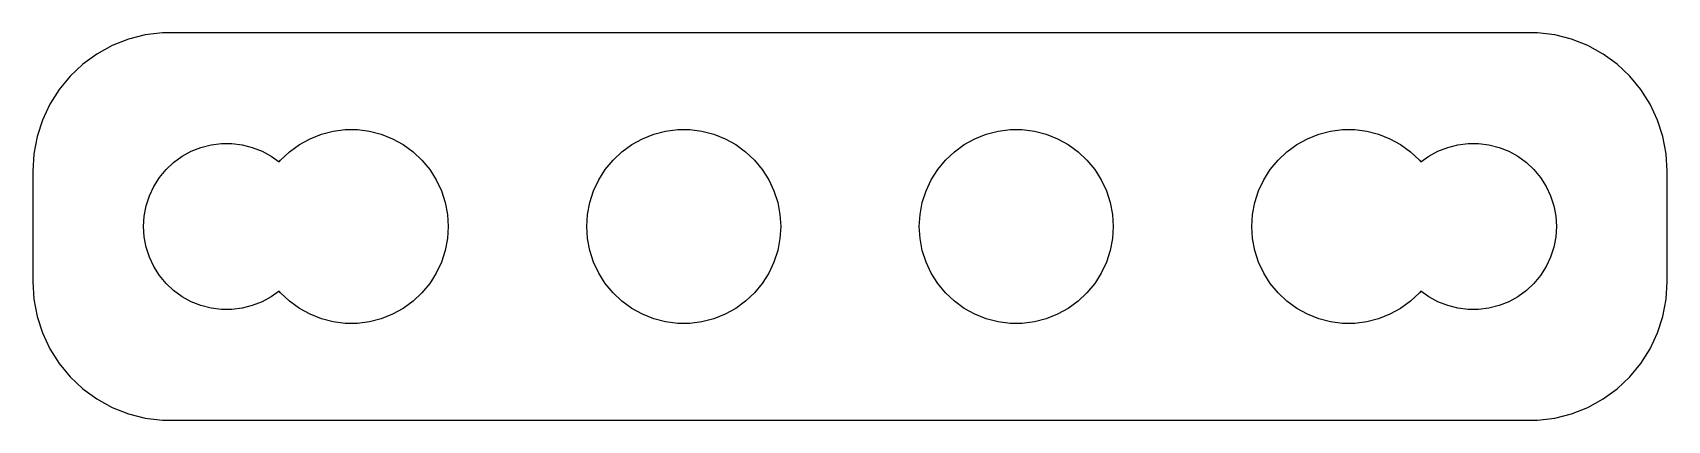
# Model space of a CAD drawing. Header units: metres. Extents: x -29.5 to 29.5, y 17 to 31.
import ezdxf

# ---------------------------------------------------------------- set-up
doc = ezdxf.new("R2010")
doc.units = ezdxf.units.M

msp = doc.modelspace()

# ---------------------------------------------------------------- linework, layer by layer
for p, q in [((-26.0451, 30.7553), (-26.6289, 30.5241)), ((-25.4369, 30.9114), (-26.0451, 30.7553)), ((-24.8139, 30.9901), (-25.4369, 30.9114)), ((24.8139, 30.9901), (-24.8139, 30.9901)), ((25.4369, 30.9114), (24.8139, 30.9901)), ((26.0451, 30.7553), (25.4369, 30.9114)), ((26.6289, 30.5241), (26.0451, 30.7553)), ((-27.1791, 30.2216), (-27.6871, 29.8526)), ((-26.6289, 30.5241), (-27.1791, 30.2216)), ((27.1791, 30.2216), (26.6289, 30.5241)), ((27.6871, 29.8526), (27.1791, 30.2216)), ((-27.6871, 29.8526), (-28.1448, 29.4227)), ((28.1448, 29.4227), (27.6871, 29.8526)), ((-28.5451, 28.9389), (-28.8815, 28.4088)), ((-28.1448, 29.4227), (-28.5451, 28.9389)), ((28.5451, 28.9389), (28.1448, 29.4227)), ((28.8815, 28.4088), (28.5451, 28.9389)), ((-28.8815, 28.4088), (-29.1489, 27.8406)), ((29.1489, 27.8406), (28.8815, 28.4088)), ((-29.1489, 27.8406), (-29.3429, 27.2434)), ((29.3429, 27.2434), (29.1489, 27.8406)), ((-29.3429, 27.2434), (-29.4606, 26.6267)), ((-19.8754, 26.9551), (-19.4902, 27.1669)), ((-19.4902, 27.1669), (-19.0816, 27.3287)), ((-19.0816, 27.3287), (-18.6558, 27.438)), ((-18.6558, 27.438), (-18.2198, 27.4931)), ((-18.2198, 27.4931), (-17.7802, 27.4931)), ((-17.7802, 27.4931), (-17.3442, 27.438)), ((-17.3442, 27.438), (-16.9184, 27.3287)), ((-16.9184, 27.3287), (-16.5098, 27.1669)), ((-16.5098, 27.1669), (-16.1246, 26.9551)), ((-7.87538, 26.9551), (-7.49022, 27.1669)), ((-7.49022, 27.1669), (-7.08156, 27.3287)), ((-7.08156, 27.3287), (-6.65582, 27.438)), ((-6.65582, 27.438), (-6.21976, 27.4931)), ((-6.21976, 27.4931), (-5.78023, 27.4931)), ((-5.78023, 27.4931), (-5.34416, 27.438)), ((-5.34416, 27.438), (-4.91843, 27.3287)), ((-4.91843, 27.3287), (-4.50977, 27.1669)), ((-4.50977, 27.1669), (-4.1246, 26.9551)), ((4.1246, 26.9551), (4.50977, 27.1669)), ((4.50977, 27.1669), (4.91843, 27.3287)), ((4.91843, 27.3287), (5.34416, 27.438)), ((5.34416, 27.438), (5.78023, 27.4931)), ((5.78023, 27.4931), (6.21976, 27.4931)), ((6.21976, 27.4931), (6.65582, 27.438)), ((6.65582, 27.438), (7.08156, 27.3287)), ((7.08156, 27.3287), (7.49022, 27.1669)), ((7.49022, 27.1669), (7.87538, 26.9551)), ((16.1246, 26.9551), (16.5098, 27.1669)), ((16.5098, 27.1669), (16.9184, 27.3287)), ((16.9184, 27.3287), (17.3442, 27.438)), ((17.3442, 27.438), (17.7802, 27.4931)), ((17.7802, 27.4931), (18.2198, 27.4931)), ((18.2198, 27.4931), (18.6558, 27.438)), ((18.6558, 27.438), (19.0816, 27.3287)), ((19.0816, 27.3287), (19.4902, 27.1669)), ((19.4902, 27.1669), (19.8754, 26.9551)), ((29.4606, 26.6267), (29.3429, 27.2434)), ((-29.4606, 26.6267), (-29.5, 26)), ((-24.1075, 26.533), (-23.7773, 26.7145)), ((-23.7773, 26.7145), (-23.427, 26.8532)), ((-23.427, 26.8532), (-23.0621, 26.9469)), ((-23.0621, 26.9469), (-22.6884, 26.9941)), ((-22.6884, 26.9941), (-22.3116, 26.9941)), ((-22.3116, 26.9941), (-21.9379, 26.9469)), ((-21.9379, 26.9469), (-21.5729, 26.8532)), ((-21.5729, 26.8532), (-21.2227, 26.7145)), ((-21.2227, 26.7145), (-20.8925, 26.533)), ((-20.5514, 26.3959), (-20.231, 26.6968)), ((-20.231, 26.6968), (-19.8754, 26.9551)), ((-16.1246, 26.9551), (-15.769, 26.6968)), ((-15.769, 26.6968), (-15.4486, 26.3959)), ((-8.55138, 26.3959), (-8.23097, 26.6968)), ((-8.23097, 26.6968), (-7.87538, 26.9551)), ((-4.1246, 26.9551), (-3.76901, 26.6968)), ((-3.76901, 26.6968), (-3.44861, 26.3959)), ((3.44861, 26.3959), (3.76901, 26.6968)), ((3.76901, 26.6968), (4.1246, 26.9551)), ((7.87538, 26.9551), (8.23097, 26.6968)), ((8.23097, 26.6968), (8.55138, 26.3959)), ((15.4486, 26.3959), (15.769, 26.6968)), ((15.769, 26.6968), (16.1246, 26.9551)), ((19.8754, 26.9551), (20.231, 26.6968)), ((20.231, 26.6968), (20.5514, 26.3959)), ((20.8925, 26.533), (21.2227, 26.7145)), ((21.2227, 26.7145), (21.5729, 26.8532)), ((21.5729, 26.8532), (21.9379, 26.9469)), ((21.9379, 26.9469), (22.3116, 26.9941)), ((22.3116, 26.9941), (22.6884, 26.9941)), ((22.6884, 26.9941), (23.0621, 26.9469)), ((23.0621, 26.9469), (23.427, 26.8532)), ((23.427, 26.8532), (23.7773, 26.7145)), ((23.7773, 26.7145), (24.1075, 26.533)), ((29.5, 26), (29.4606, 26.6267)), ((-29.5, 26), (-29.5, 22)), ((-24.927, 25.7634), (-24.6869, 26.0536)), ((-24.6869, 26.0536), (-24.4123, 26.3115)), ((-24.4123, 26.3115), (-24.1075, 26.533)), ((-20.8925, 26.533), (-20.6086, 26.3267)), ((-20.6086, 26.3267), (-20.5514, 26.3959)), ((-15.4486, 26.3959), (-15.1684, 26.0572)), ((-15.1684, 26.0572), (-14.9329, 25.6861)), ((-9.06706, 25.6861), (-8.83156, 26.0572)), ((-8.83156, 26.0572), (-8.55138, 26.3959)), ((-3.44861, 26.3959), (-3.16843, 26.0572)), ((-3.16843, 26.0572), (-2.93292, 25.6861)), ((2.93292, 25.6861), (3.16843, 26.0572)), ((3.16843, 26.0572), (3.44861, 26.3959)), ((8.55138, 26.3959), (8.83156, 26.0572)), ((8.83156, 26.0572), (9.06706, 25.6861)), ((14.9329, 25.6861), (15.1684, 26.0572)), ((15.1684, 26.0572), (15.4486, 26.3959)), ((20.5514, 26.3959), (20.6086, 26.3267)), ((20.6086, 26.3267), (20.8925, 26.533)), ((24.1075, 26.533), (24.4123, 26.3115)), ((24.4123, 26.3115), (24.6869, 26.0536)), ((24.6869, 26.0536), (24.927, 25.7634)), ((29.5, 22), (29.5, 26)), ((-25.2893, 25.1044), (-25.1289, 25.4453)), ((-25.1289, 25.4453), (-24.927, 25.7634)), ((-14.9329, 25.6861), (-14.7458, 25.2884)), ((-9.25421, 25.2884), (-9.06706, 25.6861)), ((-2.93292, 25.6861), (-2.74577, 25.2884)), ((2.74577, 25.2884), (2.93292, 25.6861)), ((9.06706, 25.6861), (9.25421, 25.2884)), ((14.7458, 25.2884), (14.9329, 25.6861)), ((24.927, 25.7634), (25.1289, 25.4453)), ((25.1289, 25.4453), (25.2893, 25.1044)), ((-25.4057, 24.7461), (-25.2893, 25.1044)), ((-14.7458, 25.2884), (-14.61, 24.8704)), ((-14.61, 24.8704), (-14.5276, 24.4387)), ((-9.4724, 24.4387), (-9.39003, 24.8704)), ((-9.39003, 24.8704), (-9.25421, 25.2884)), ((-2.74577, 25.2884), (-2.60995, 24.8704)), ((-2.60995, 24.8704), (-2.52759, 24.4387)), ((2.52759, 24.4387), (2.60995, 24.8704)), ((2.60995, 24.8704), (2.74577, 25.2884)), ((9.25421, 25.2884), (9.39003, 24.8704)), ((9.39003, 24.8704), (9.4724, 24.4387)), ((14.5276, 24.4387), (14.61, 24.8704)), ((14.61, 24.8704), (14.7458, 25.2884)), ((25.2893, 25.1044), (25.4057, 24.7461)), ((-25.5, 24), (-25.4763, 24.376)), ((-25.4763, 24.376), (-25.4057, 24.7461)), ((-14.5276, 24.4387), (-14.5, 24)), ((-9.5, 24), (-9.4724, 24.4387)), ((-2.52759, 24.4387), (-2.5, 24)), ((2.5, 24), (2.52759, 24.4387)), ((9.4724, 24.4387), (9.5, 24)), ((14.5, 24), (14.5276, 24.4387)), ((25.4057, 24.7461), (25.4763, 24.376)), ((25.4763, 24.376), (25.5, 24)), ((-25.4763, 23.624), (-25.5, 24)), ((-25.4057, 23.2539), (-25.4763, 23.624)), ((-14.5, 24), (-14.5276, 23.5613)), ((-9.4724, 23.5613), (-9.5, 24)), ((-2.5, 24), (-2.52759, 23.5613)), ((2.52759, 23.5613), (2.5, 24)), ((9.5, 24), (9.4724, 23.5613)), ((14.5276, 23.5613), (14.5, 24)), ((25.4763, 23.624), (25.4057, 23.2539)), ((25.5, 24), (25.4763, 23.624)), ((-25.2893, 22.8956), (-25.4057, 23.2539)), ((-14.61, 23.1296), (-14.7458, 22.7116)), ((-14.5276, 23.5613), (-14.61, 23.1296)), ((-9.39003, 23.1296), (-9.4724, 23.5613)), ((-9.25421, 22.7116), (-9.39003, 23.1296)), ((-2.60995, 23.1296), (-2.74577, 22.7116)), ((-2.52759, 23.5613), (-2.60995, 23.1296)), ((2.60995, 23.1296), (2.52759, 23.5613)), ((2.74577, 22.7116), (2.60995, 23.1296)), ((9.39003, 23.1296), (9.25421, 22.7116)), ((9.4724, 23.5613), (9.39003, 23.1296)), ((14.61, 23.1296), (14.5276, 23.5613)), ((14.7458, 22.7116), (14.61, 23.1296)), ((25.4057, 23.2539), (25.2893, 22.8956)), ((-25.1289, 22.5547), (-25.2893, 22.8956)), ((-24.927, 22.2366), (-25.1289, 22.5547)), ((-14.7458, 22.7116), (-14.9329, 22.3139)), ((-9.06706, 22.3139), (-9.25421, 22.7116)), ((-2.74577, 22.7116), (-2.93292, 22.3139)), ((2.93292, 22.3139), (2.74577, 22.7116)), ((9.25421, 22.7116), (9.06706, 22.3139)), ((14.9329, 22.3139), (14.7458, 22.7116)), ((25.1289, 22.5547), (24.927, 22.2366)), ((25.2893, 22.8956), (25.1289, 22.5547)), ((-29.5, 22), (-29.4606, 21.3733)), ((-24.6869, 21.9464), (-24.927, 22.2366)), ((-24.4123, 21.6885), (-24.6869, 21.9464)), ((-15.1684, 21.9428), (-15.4486, 21.6041)), ((-14.9329, 22.3139), (-15.1684, 21.9428)), ((-8.83156, 21.9428), (-9.06706, 22.3139)), ((-8.55138, 21.6041), (-8.83156, 21.9428)), ((-3.16843, 21.9428), (-3.44861, 21.6041)), ((-2.93292, 22.3139), (-3.16843, 21.9428)), ((3.16843, 21.9428), (2.93292, 22.3139)), ((3.44861, 21.6041), (3.16843, 21.9428)), ((8.83156, 21.9428), (8.55138, 21.6041)), ((9.06706, 22.3139), (8.83156, 21.9428)), ((15.1684, 21.9428), (14.9329, 22.3139)), ((15.4486, 21.6041), (15.1684, 21.9428)), ((24.6869, 21.9464), (24.4123, 21.6885)), ((24.927, 22.2366), (24.6869, 21.9464)), ((29.4606, 21.3733), (29.5, 22)), ((-29.4606, 21.3733), (-29.3429, 20.7566)), ((-24.1075, 21.467), (-24.4123, 21.6885)), ((-23.7773, 21.2855), (-24.1075, 21.467)), ((-23.427, 21.1468), (-23.7773, 21.2855)), ((-21.2227, 21.2855), (-21.5729, 21.1468)), ((-20.8925, 21.467), (-21.2227, 21.2855)), ((-20.6086, 21.6733), (-20.8925, 21.467)), ((-20.5514, 21.6041), (-20.6086, 21.6733)), ((-20.231, 21.3032), (-20.5514, 21.6041)), ((-19.8754, 21.0449), (-20.231, 21.3032)), ((-15.769, 21.3032), (-16.1246, 21.0449)), ((-15.4486, 21.6041), (-15.769, 21.3032)), ((-8.23097, 21.3032), (-8.55138, 21.6041)), ((-7.87538, 21.0449), (-8.23097, 21.3032)), ((-3.76901, 21.3032), (-4.1246, 21.0449)), ((-3.44861, 21.6041), (-3.76901, 21.3032)), ((3.76901, 21.3032), (3.44861, 21.6041)), ((4.1246, 21.0449), (3.76901, 21.3032)), ((8.23097, 21.3032), (7.87538, 21.0449)), ((8.55138, 21.6041), (8.23097, 21.3032)), ((15.769, 21.3032), (15.4486, 21.6041)), ((16.1246, 21.0449), (15.769, 21.3032)), ((20.231, 21.3032), (19.8754, 21.0449)), ((20.5514, 21.6041), (20.231, 21.3032)), ((20.6086, 21.6733), (20.5514, 21.6041)), ((20.8925, 21.467), (20.6086, 21.6733)), ((21.2227, 21.2855), (20.8925, 21.467)), ((21.5729, 21.1468), (21.2227, 21.2855)), ((23.7773, 21.2855), (23.427, 21.1468)), ((24.1075, 21.467), (23.7773, 21.2855)), ((24.4123, 21.6885), (24.1075, 21.467)), ((29.3429, 20.7566), (29.4606, 21.3733)), ((-29.3429, 20.7566), (-29.1489, 20.1594)), ((-23.0621, 21.0531), (-23.427, 21.1468)), ((-22.6884, 21.0059), (-23.0621, 21.0531)), ((-22.3116, 21.0059), (-22.6884, 21.0059)), ((-21.9379, 21.0531), (-22.3116, 21.0059)), ((-21.5729, 21.1468), (-21.9379, 21.0531)), ((-19.4902, 20.8331), (-19.8754, 21.0449)), ((-19.0816, 20.6713), (-19.4902, 20.8331)), ((-18.6558, 20.562), (-19.0816, 20.6713)), ((-16.9184, 20.6713), (-17.3442, 20.562)), ((-16.5098, 20.8331), (-16.9184, 20.6713)), ((-16.1246, 21.0449), (-16.5098, 20.8331)), ((-7.49022, 20.8331), (-7.87538, 21.0449)), ((-7.08156, 20.6713), (-7.49022, 20.8331)), ((-6.65582, 20.562), (-7.08156, 20.6713)), ((-4.91843, 20.6713), (-5.34416, 20.562)), ((-4.50977, 20.8331), (-4.91843, 20.6713)), ((-4.1246, 21.0449), (-4.50977, 20.8331)), ((4.50977, 20.8331), (4.1246, 21.0449)), ((4.91843, 20.6713), (4.50977, 20.8331)), ((5.34416, 20.562), (4.91843, 20.6713)), ((7.08156, 20.6713), (6.65582, 20.562)), ((7.49022, 20.8331), (7.08156, 20.6713)), ((7.87538, 21.0449), (7.49022, 20.8331)), ((16.5098, 20.8331), (16.1246, 21.0449)), ((16.9184, 20.6713), (16.5098, 20.8331)), ((17.3442, 20.562), (16.9184, 20.6713)), ((19.0816, 20.6713), (18.6558, 20.562)), ((19.4902, 20.8331), (19.0816, 20.6713)), ((19.8754, 21.0449), (19.4902, 20.8331)), ((21.9379, 21.0531), (21.5729, 21.1468)), ((22.3116, 21.0059), (21.9379, 21.0531)), ((22.6884, 21.0059), (22.3116, 21.0059)), ((23.0621, 21.0531), (22.6884, 21.0059)), ((23.427, 21.1468), (23.0621, 21.0531)), ((29.1489, 20.1594), (29.3429, 20.7566)), ((-29.1489, 20.1594), (-28.8815, 19.5912)), ((-18.2198, 20.5069), (-18.6558, 20.562)), ((-17.7802, 20.5069), (-18.2198, 20.5069)), ((-17.3442, 20.562), (-17.7802, 20.5069)), ((-6.21976, 20.5069), (-6.65582, 20.562)), ((-5.78023, 20.5069), (-6.21976, 20.5069)), ((-5.34416, 20.562), (-5.78023, 20.5069)), ((5.78023, 20.5069), (5.34416, 20.562)), ((6.21976, 20.5069), (5.78023, 20.5069)), ((6.65582, 20.562), (6.21976, 20.5069)), ((17.7802, 20.5069), (17.3442, 20.562)), ((18.2198, 20.5069), (17.7802, 20.5069)), ((18.6558, 20.562), (18.2198, 20.5069)), ((28.8815, 19.5912), (29.1489, 20.1594)), ((-28.8815, 19.5912), (-28.5451, 19.0611)), ((28.5451, 19.0611), (28.8815, 19.5912)), ((-28.5451, 19.0611), (-28.1448, 18.5773)), ((28.1448, 18.5773), (28.5451, 19.0611)), ((-28.1448, 18.5773), (-27.6871, 18.1474)), ((27.6871, 18.1474), (28.1448, 18.5773)), ((-27.6871, 18.1474), (-27.1791, 17.7784)), ((-27.1791, 17.7784), (-26.6289, 17.4759)), ((26.6289, 17.4759), (27.1791, 17.7784)), ((27.1791, 17.7784), (27.6871, 18.1474)), ((-26.6289, 17.4759), (-26.0451, 17.2447)), ((-26.0451, 17.2447), (-25.4369, 17.0886)), ((25.4369, 17.0886), (26.0451, 17.2447)), ((26.0451, 17.2447), (26.6289, 17.4759)), ((-25.4369, 17.0886), (-24.8139, 17.0099)), ((-24.8139, 17.0099), (24.8139, 17.0099)), ((24.8139, 17.0099), (25.4369, 17.0886))]:
    msp.add_line(p, q)

doc.saveas('drawing.dxf')
